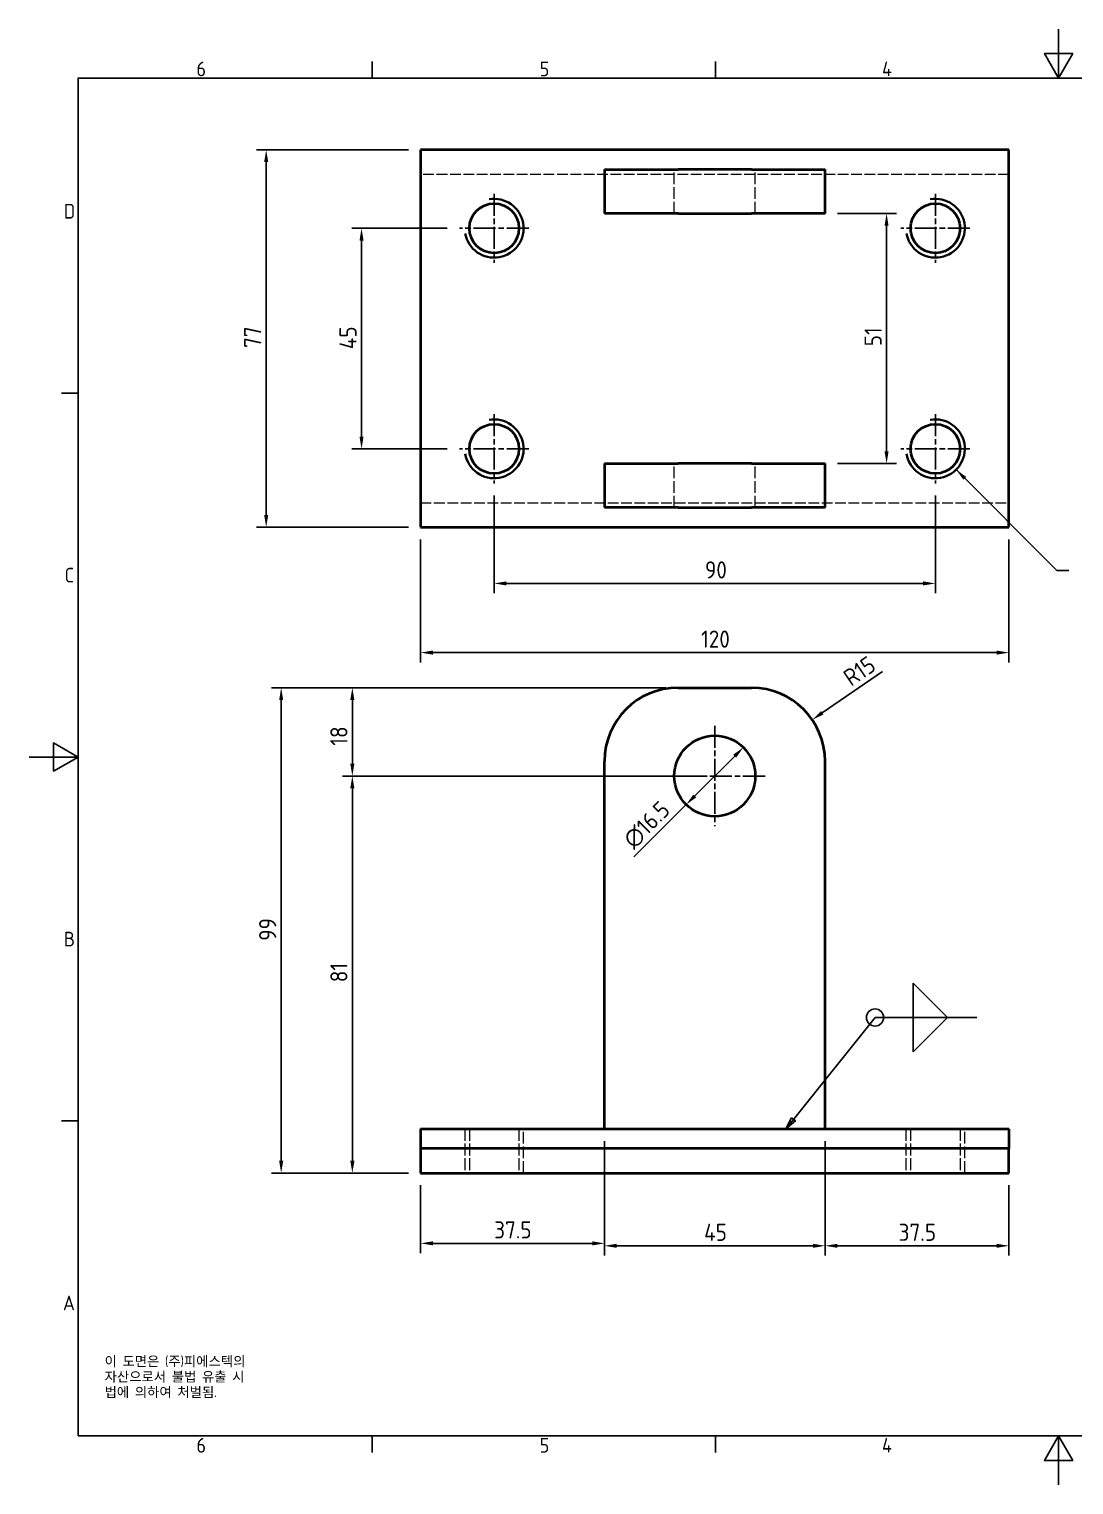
# Model space of a CAD drawing. Header units: millimetres. Extents: x 0 to 420, y 0 to 297.
# Drawn here: x 0 to 213.1, y 0 to 297 of the extents above; entities that cross this region are included whole.
import ezdxf

# ---------------------------------------------------------------- set-up
doc = ezdxf.new("R2010")
doc.units = ezdxf.units.MM
doc.linetypes.add('CHAIN', pattern=[0.3543, 0.2362, -0.0295, 0.0591, -0.0295])
doc.linetypes.add('DASHED', pattern=[0.2067, 0.1654, -0.0413])
doc.layers.get('0').update_dxf_attribs({"color": 3, "lineweight": 25})
for name, color, linetype, lineweight in [('가려진 것(ISO)', 2, 'DASHED', 18), ('가시적인 것(ISO)', 3, 'Continuous', 40), ('가시적인 좁은 것(ISO)', 3, 'Continuous', 35), ('경계(ISO)', 7, 'Continuous', 25), ('기호(ISO)', 5, 'Continuous', 25), ('중심 표식(ISO)', 1, 'Continuous', 25), ('치수(ISO)', 2, 'Continuous', 25)]:
    doc.layers.add(name, color=color, linetype=linetype, lineweight=lineweight)
doc.styles.add('문자 텍스트_M2B', font='isocp.shx')
doc.styles.add('문자 텍스트_PSTEK_POSCO', font='isocp.shx')
doc.styles.add('치수 텍스트_PSTEK_POSCO', font='isocp.shx')
doc.dimstyles.new('치수_PSTEK_POSCO', dxfattribs={"dimtxt": 3.5, "dimasz": 2.5, "dimexe": 2, "dimexo": 2.5, "dimgap": 1, "dimtad": 1, "dimrnd": 1e-08, "dimdsep": 46, "dimtxsty": '치수 텍스트_PSTEK_POSCO', "dimcen": 0.09, "dimdle": 10, "dimclrd": 7, "dimclre": 7, "dimclrt": 2, "dimadec": 1, "dimazin": 2, "dimtfac": 1, "dimtmove": 0, "dimatfit": 3, "dimfxl": 0, "dimtolj": 1, "dimlwd": -1, "dimlwe": -1, "dimarcsym": 0})
doc.dimstyles.new('치수_PSTEK_POSCO$7', dxfattribs={"dimtxt": 3.5, "dimasz": 2.5, "dimexe": 2, "dimexo": 2.5, "dimgap": 1, "dimtad": 1, "dimrnd": 1e-08, "dimdsep": 46, "dimtxsty": '치수 텍스트_PSTEK_POSCO', "dimcen": 0.09, "dimdle": 10, "dimclrd": 7, "dimclre": 7, "dimclrt": 2, "dimadec": 1, "dimazin": 2, "dimtfac": 1, "dimtmove": 0, "dimatfit": 3, "dimfxl": 0, "dimtolj": 1, "dimlwd": -1, "dimlwe": -1, "dimarcsym": 0})

# ---------------------------------------------------------------- blocks, each defined once
blk = doc.blocks.new('경계 Default Border')
at = {"layer": '경계(ISO)'}
for p, q in [((70, 287), (70, 290.4)), ((140, 287), (140, 290.4)), ((10, 222.75), (6.6, 222.75)), ((10, 74.25), (6.6, 74.25)), ((70, 10), (70, 6.6)), ((140, 10), (140, 6.6))]:
    blk.add_line(p, q, dxfattribs=at)
at = {"layer": '경계(ISO)', "flags": 128}
for points in [[(210, 297), (210, 287), (207.11, 292), (212.89, 292), (210, 287)], [(10, 10), (10, 287), (410, 287), (410, 10), (10, 10)], [(0, 148.5), (10, 148.5), (5, 151.39), (5, 145.61), (10, 148.5)], [(210, 0), (210, 10), (207.11, 5), (212.89, 5), (210, 10)]]:
    blk.add_lwpolyline(points, dxfattribs=at)
at = {"layer": '경계(ISO)', "color": 2, "char_height": 3, "attachment_point": 7, "style": '문자 텍스트_M2B'}
for s, insert in [('6', (34.14, 287.37)), ('5', (104.14, 287.37)), ('4', (173.97, 287.4)), ('D', (7.08, 258.35)), ('C', (7.24, 184.1)), ('B', (7.08, 109.85)), ('A', (6.91, 35.62)), ('6', (34.14, 6.57)), ('5', (104.14, 6.57)), ('4', (173.97, 6.6))]:
    blk.add_mtext(s, dxfattribs=dict(at, insert=insert))
blk = doc.blocks.new('*D22')
at = {"layer": 'Defpoints', "color": 0, "transparency": 16777216}
for p in [(65.93, 144.62), (139.86, 144.62), (79.86, 63.62)]:
    blk.add_point(p, dxfattribs=at)
at = {"layer": '치수(ISO)', "color": 7, "transparency": 16777216}
for p, q in [((137.36, 144.62), (63.93, 144.62)), ((65.93, 66.12), (65.93, 142.12)), ((77.36, 63.62), (63.93, 63.62))]:
    blk.add_line(p, q, dxfattribs=at)
for points in [[(65.51, 142.12), (66.35, 142.12), (65.93, 144.62)], [(65.51, 66.12), (66.35, 66.12), (65.93, 63.62)]]:
    blk.add_solid(points, dxfattribs=at)
at = {"layer": '치수(ISO)', "color": 2, "transparency": 16777216, "insert": (63.18, 102.55), "char_height": 3.5, "attachment_point": 4, "rotation": 90, "style": '치수 텍스트_PSTEK_POSCO'}
blk.add_mtext('\\A1;81', dxfattribs=at)
blk = doc.blocks.new('*D23')
at = {"layer": 'Defpoints', "color": 0, "transparency": 16777216}
for p in [(65.93, 162.62), (132.36, 162.62), (129.61, 144.62)]:
    blk.add_point(p, dxfattribs=at)
at = {"layer": '치수(ISO)', "color": 7, "transparency": 16777216}
for p, q in [((129.86, 162.62), (63.93, 162.62)), ((65.93, 147.12), (65.93, 160.12)), ((127.11, 144.62), (63.93, 144.62))]:
    blk.add_line(p, q, dxfattribs=at)
for points in [[(65.51, 160.12), (66.35, 160.12), (65.93, 162.62)], [(65.51, 147.12), (66.35, 147.12), (65.93, 144.62)]]:
    blk.add_solid(points, dxfattribs=at)
at = {"layer": '치수(ISO)', "color": 2, "transparency": 16777216, "insert": (63.18, 150.8), "char_height": 3.5, "attachment_point": 4, "rotation": 90, "style": '치수 텍스트_PSTEK_POSCO'}
blk.add_mtext('\\A1;18', dxfattribs=at)
blk = doc.blocks.new('*D24')
at = {"layer": 'Defpoints', "color": 0, "transparency": 16777216}
for p in [(132.36, 162.62), (51.41, 63.62), (79.86, 63.62)]:
    blk.add_point(p, dxfattribs=at)
at = {"layer": '치수(ISO)', "color": 7, "transparency": 16777216}
for p, q in [((129.86, 162.62), (49.41, 162.62)), ((51.41, 160.12), (51.41, 66.12)), ((77.36, 63.62), (49.41, 63.62))]:
    blk.add_line(p, q, dxfattribs=at)
for points in [[(51, 160.12), (51.83, 160.12), (51.41, 162.62)], [(51, 66.12), (51.83, 66.12), (51.41, 63.62)]]:
    blk.add_solid(points, dxfattribs=at)
at = {"layer": '치수(ISO)', "color": 2, "transparency": 16777216, "insert": (48.66, 111), "char_height": 3.5, "attachment_point": 4, "rotation": 90, "style": '치수 텍스트_PSTEK_POSCO'}
blk.add_mtext('\\A1;99', dxfattribs=at)
blk = doc.blocks.new('*D25')
at = {"layer": 'Defpoints', "color": 0, "transparency": 16777216}
for p in [(117.36, 72.62), (79.86, 63.62), (117.36, 49.28)]:
    blk.add_point(p, dxfattribs=at)
at = {"layer": '치수(ISO)', "color": 7, "transparency": 16777216}
for p, q in [((117.36, 70.12), (117.36, 47.28)), ((79.86, 61.12), (79.86, 47.28)), ((82.36, 49.28), (114.86, 49.28))]:
    blk.add_line(p, q, dxfattribs=at)
for points in [[(82.36, 49.69), (82.36, 48.86), (79.86, 49.28)], [(114.86, 49.69), (114.86, 48.86), (117.36, 49.28)]]:
    blk.add_solid(points, dxfattribs=at)
at = {"layer": '치수(ISO)', "color": 2, "transparency": 16777216, "insert": (94.86, 52.03), "char_height": 3.5, "attachment_point": 4, "style": '치수 텍스트_PSTEK_POSCO'}
blk.add_mtext('\\A1;37.5', dxfattribs=at)
blk = doc.blocks.new('*D26')
at = {"layer": 'Defpoints', "color": 0, "transparency": 16777216}
for p in [(117.36, 72.62), (162.36, 72.62), (162.36, 48.78)]:
    blk.add_point(p, dxfattribs=at)
at = {"layer": '치수(ISO)', "color": 7, "transparency": 16777216}
for p, q in [((117.36, 70.12), (117.36, 46.78)), ((162.36, 70.12), (162.36, 46.78)), ((119.86, 48.78), (159.86, 48.78))]:
    blk.add_line(p, q, dxfattribs=at)
for points in [[(119.86, 49.19), (119.86, 48.36), (117.36, 48.78)], [(159.86, 49.19), (159.86, 48.36), (162.36, 48.78)]]:
    blk.add_solid(points, dxfattribs=at)
at = {"layer": '치수(ISO)', "color": 2, "transparency": 16777216, "insert": (137.68, 51.53), "char_height": 3.5, "attachment_point": 4, "style": '치수 텍스트_PSTEK_POSCO'}
blk.add_mtext('\\A1;45', dxfattribs=at)
blk = doc.blocks.new('*D27')
at = {"layer": 'Defpoints', "color": 0, "transparency": 16777216}
for p in [(162.36, 72.62), (199.86, 63.62), (199.86, 48.78)]:
    blk.add_point(p, dxfattribs=at)
at = {"layer": '치수(ISO)', "color": 7, "transparency": 16777216}
for p, q in [((162.36, 70.12), (162.36, 46.78)), ((199.86, 61.12), (199.86, 46.78)), ((164.86, 48.78), (197.36, 48.78))]:
    blk.add_line(p, q, dxfattribs=at)
for points in [[(164.86, 49.19), (164.86, 48.36), (162.36, 48.78)], [(197.36, 49.19), (197.36, 48.36), (199.86, 48.78)]]:
    blk.add_solid(points, dxfattribs=at)
at = {"layer": '치수(ISO)', "color": 2, "transparency": 16777216, "insert": (177.36, 51.53), "char_height": 3.5, "attachment_point": 4, "style": '치수 텍스트_PSTEK_POSCO'}
blk.add_mtext('\\A1;37.5', dxfattribs=at)
blk = doc.blocks.new('*D28')
at = {"layer": 'Defpoints', "color": 0, "transparency": 16777216}
for p in [(145.69, 150.46), (134.02, 138.79)]:
    blk.add_point(p, dxfattribs=at)
at = {"layer": '치수(ISO)', "color": 7, "transparency": 16777216}
for p, q in [((143.92, 148.69), (135.79, 140.56)), ((134.02, 138.79), (123.37, 128.13))]:
    blk.add_line(p, q, dxfattribs=at)
for points in [[(143.63, 148.98), (144.22, 148.39), (145.69, 150.46)], [(135.5, 140.85), (136.09, 140.26), (134.02, 138.79)]]:
    blk.add_solid(points, dxfattribs=at)
at = {"layer": '치수(ISO)', "color": 2, "transparency": 16777216, "insert": (122.13, 130.79), "char_height": 3.5, "attachment_point": 4, "rotation": 45, "style": '치수 텍스트_PSTEK_POSCO'}
blk.add_mtext('\\A1;∅16.5', dxfattribs=at)
blk = doc.blocks.new('*D29')
at = {"layer": 'Defpoints', "color": 0, "transparency": 16777216}
for p in [(67.8, 256.37), (87.8, 256.37), (87.8, 211.37)]:
    blk.add_point(p, dxfattribs=at)
at = {"layer": '치수(ISO)', "color": 7, "transparency": 16777216}
for p, q in [((85.3, 256.37), (65.8, 256.37)), ((67.8, 213.87), (67.8, 253.87)), ((85.3, 211.37), (65.8, 211.37))]:
    blk.add_line(p, q, dxfattribs=at)
for points in [[(67.39, 253.87), (68.22, 253.87), (67.8, 256.37)], [(67.39, 213.87), (68.22, 213.87), (67.8, 211.37)]]:
    blk.add_solid(points, dxfattribs=at)
at = {"layer": '치수(ISO)', "color": 2, "transparency": 16777216, "insert": (65.05, 231.7), "char_height": 3.5, "attachment_point": 4, "rotation": 90, "style": '치수 텍스트_PSTEK_POSCO'}
blk.add_mtext('\\A1;45', dxfattribs=at)
blk = doc.blocks.new('*D30')
at = {"layer": 'Defpoints', "color": 0, "transparency": 16777216}
for p in [(79.86, 272.37), (48.36, 195.37), (79.86, 195.37)]:
    blk.add_point(p, dxfattribs=at)
at = {"layer": '치수(ISO)', "color": 7, "transparency": 16777216}
for p, q in [((77.36, 272.37), (46.36, 272.37)), ((48.36, 269.87), (48.36, 197.87)), ((77.36, 195.37), (46.36, 195.37))]:
    blk.add_line(p, q, dxfattribs=at)
for points in [[(47.94, 269.87), (48.77, 269.87), (48.36, 272.37)], [(47.94, 197.87), (48.77, 197.87), (48.36, 195.37)]]:
    blk.add_solid(points, dxfattribs=at)
at = {"layer": '치수(ISO)', "color": 2, "transparency": 16777216, "insert": (45.61, 231.95), "char_height": 3.5, "attachment_point": 4, "rotation": 90, "style": '치수 텍스트_PSTEK_POSCO'}
blk.add_mtext('\\A1;77', dxfattribs=at)
blk = doc.blocks.new('*D31')
at = {"layer": 'Defpoints', "color": 0, "transparency": 16777216}
for p in [(162.36, 259.37), (174.9, 259.37), (162.36, 208.37)]:
    blk.add_point(p, dxfattribs=at)
at = {"layer": '치수(ISO)', "color": 7, "transparency": 16777216}
for p, q in [((164.86, 259.37), (176.9, 259.37)), ((174.9, 210.87), (174.9, 256.87)), ((164.86, 208.37), (176.9, 208.37))]:
    blk.add_line(p, q, dxfattribs=at)
for points in [[(174.48, 256.87), (175.31, 256.87), (174.9, 259.37)], [(174.48, 210.87), (175.31, 210.87), (174.9, 208.37)]]:
    blk.add_solid(points, dxfattribs=at)
at = {"layer": '치수(ISO)', "color": 2, "transparency": 16777216, "insert": (172.15, 232.3), "char_height": 3.5, "attachment_point": 4, "rotation": 90, "style": '치수 텍스트_PSTEK_POSCO'}
blk.add_mtext('\\A1;51', dxfattribs=at)
blk = doc.blocks.new('*D32')
at = {"layer": 'Defpoints', "color": 0, "transparency": 16777216}
for p in [(94.86, 204.32), (184.86, 204.32), (184.86, 183.91)]:
    blk.add_point(p, dxfattribs=at)
at = {"layer": '치수(ISO)', "color": 7, "transparency": 16777216}
for p, q in [((94.86, 201.82), (94.86, 181.91)), ((184.86, 201.82), (184.86, 181.91)), ((97.36, 183.91), (182.36, 183.91))]:
    blk.add_line(p, q, dxfattribs=at)
for points in [[(97.36, 184.33), (97.36, 183.5), (94.86, 183.91)], [(182.36, 184.33), (182.36, 183.5), (184.86, 183.91)]]:
    blk.add_solid(points, dxfattribs=at)
at = {"layer": '치수(ISO)', "color": 2, "transparency": 16777216, "insert": (137.86, 186.66), "char_height": 3.5, "attachment_point": 4, "style": '치수 텍스트_PSTEK_POSCO'}
blk.add_mtext('\\A1;90', dxfattribs=at)
blk = doc.blocks.new('*D33')
at = {"layer": 'Defpoints', "color": 0, "transparency": 16777216}
for p in [(79.86, 195.37), (199.86, 195.37), (199.86, 169.8)]:
    blk.add_point(p, dxfattribs=at)
at = {"layer": '치수(ISO)', "color": 7, "transparency": 16777216}
for p, q in [((79.86, 192.87), (79.86, 167.8)), ((199.86, 192.87), (199.86, 167.8)), ((82.36, 169.8), (197.36, 169.8))]:
    blk.add_line(p, q, dxfattribs=at)
for points in [[(82.36, 170.22), (82.36, 169.38), (79.86, 169.8)], [(197.36, 170.22), (197.36, 169.38), (199.86, 169.8)]]:
    blk.add_solid(points, dxfattribs=at)
at = {"layer": '치수(ISO)', "color": 2, "transparency": 16777216, "insert": (137.06, 172.55), "char_height": 3.5, "attachment_point": 4, "style": '치수 텍스트_PSTEK_POSCO'}
blk.add_mtext('\\A1;120', dxfattribs=at)
blk = doc.blocks.new('*D34')
at = {"layer": 'Defpoints', "color": 0, "transparency": 16777216}
for p in [(159.73, 156.1), (147.36, 147.62)]:
    blk.add_point(p, dxfattribs=at)
at = {"layer": '치수(ISO)', "color": 7, "transparency": 16777216}
blk.add_line((174.1, 165.95), (161.79, 157.51), dxfattribs=at)
blk.add_solid([(161.56, 157.86), (162.03, 157.17), (159.73, 156.1)], dxfattribs=at)
at = {"layer": '치수(ISO)', "color": 2, "transparency": 16777216, "insert": (166.7, 164.21), "char_height": 3.5, "attachment_point": 4, "rotation": 34.4155, "style": '치수 텍스트_PSTEK_POSCO'}
blk.add_mtext('\\A1;R15', dxfattribs=at)
blk = doc.blocks.new('용접 기호 식별자1')
at = {"layer": '기호(ISO)'}
for p, q in [((187.3, 95.36), (180.3, 102.36)), ((180.3, 102.36), (180.3, 95.36)), ((180.3, 95.36), (187.3, 95.36)), ((180.3, 95.36), (187.3, 95.36)), ((187.3, 95.36), (180.3, 88.36)), ((180.3, 88.36), (180.3, 95.36))]:
    blk.add_line(p, q, dxfattribs=at)
at = {"layer": '기호(ISO)', "color": 7}
for p, q in [((155.9, 74.57), (172.55, 95.36)), ((172.55, 95.36), (193.3, 95.36)), ((155.51, 74.89), (154.34, 72.62)), ((155.9, 74.57), (154.34, 72.62)), ((154.34, 72.62), (156.29, 74.26)), ((156.29, 74.26), (155.51, 74.89))]:
    blk.add_line(p, q, dxfattribs=at)
at = {"layer": '기호(ISO)', "color": 7, "flags": 128}
blk.add_lwpolyline([(155.51, 74.89), (154.34, 72.62), (156.29, 74.26), (155.51, 74.89)], dxfattribs=at)
at = {"layer": '기호(ISO)'}
blk.add_circle((172.55, 95.36), 1.75, dxfattribs=at)
at = {"layer": '기호(ISO)', "color": 7}
blk.add_solid([(155.51, 74.89), (154.34, 72.62), (156.29, 74.26), (155.51, 74.89)], dxfattribs=at)

msp = doc.modelspace()

# ---------------------------------------------------------------- linework, layer by layer
at = {"layer": '가려진 것(ISO)', "ltscale": 13.194353}
for p, q in [((199.857, 267.372), (79.857, 267.372)), ((79.857, 200.372), (199.857, 200.372))]:
    msp.add_line(p, q, dxfattribs=at)
at = {"layer": '가려진 것(ISO)', "ltscale": 14.513788}
for p, q in [((131.607, 259.372), (131.607, 268.372)), ((148.107, 259.372), (148.107, 268.372)), ((131.607, 199.372), (131.607, 208.372)), ((148.107, 199.372), (148.107, 208.372)), ((88.857, 72.623), (88.857, 63.623)), ((89.804, 72.623), (89.804, 63.623)), ((99.91, 72.623), (99.91, 63.623)), ((100.857, 63.623), (100.857, 72.623)), ((178.857, 72.623), (178.857, 63.623)), ((179.804, 72.623), (179.804, 63.623)), ((189.91, 72.623), (189.91, 63.623)), ((190.857, 63.623), (190.857, 72.623))]:
    msp.add_line(p, q, dxfattribs=at)
at = {"layer": '가시적인 것(ISO)'}
for p, q in [((79.857, 272.372), (79.857, 195.372)), ((199.857, 272.372), (79.857, 272.372)), ((199.857, 195.372), (199.857, 272.372)), ((117.357, 268.372), (132.357, 268.372)), ((117.357, 268.372), (117.357, 259.372)), ((147.357, 268.372), (132.357, 268.372)), ((147.357, 268.372), (162.357, 268.372)), ((162.357, 259.372), (162.357, 268.372)), ((132.357, 259.372), (117.357, 259.372)), ((132.357, 259.372), (147.357, 259.372)), ((162.357, 259.372), (147.357, 259.372)), ((117.357, 208.372), (132.357, 208.372)), ((117.357, 208.372), (117.357, 199.372)), ((147.357, 208.372), (132.357, 208.372)), ((147.357, 208.372), (162.357, 208.372)), ((162.357, 199.372), (162.357, 208.372)), ((132.357, 199.372), (117.357, 199.372)), ((132.357, 199.372), (147.357, 199.372)), ((162.357, 199.372), (147.357, 199.372)), ((79.857, 195.372), (199.857, 195.372)), ((132.357, 162.623), (147.357, 162.623)), ((117.357, 72.623), (117.357, 147.623)), ((162.357, 72.623), (162.357, 147.623)), ((79.857, 72.623), (79.857, 68.623)), ((79.857, 72.623), (199.857, 72.623)), ((199.857, 72.623), (199.857, 68.623)), ((79.857, 68.623), (79.857, 63.623)), ((199.857, 68.623), (79.857, 68.623)), ((199.857, 63.623), (199.857, 68.623)), ((79.857, 63.623), (199.857, 63.623))]:
    msp.add_line(p, q, dxfattribs=at)
for centre, radius in [((94.857, 256.372), 5.053), ((184.857, 256.372), 5.053), ((94.857, 211.372), 5.053), ((184.857, 211.372), 5.053), ((139.857, 144.623), 8.25)]:
    msp.add_circle(centre, radius, dxfattribs=at)
for centre, start, end in [((132.357, 147.623), 90, 180), ((147.357, 147.623), 0, 90)]:
    msp.add_arc(centre, 15, start, end, dxfattribs=at)
at = {"layer": '가시적인 좁은 것(ISO)'}
for centre in [(94.857, 256.372), (184.857, 256.372), (94.857, 211.372), (184.857, 211.372)]:
    msp.add_arc(centre, 6, 190, 100, dxfattribs=at)
at = {"layer": '중심 표식(ISO)', "linetype": 'CHAIN', "ltscale": 19.051651}
for p, q in [((94.857, 263.425), (94.857, 249.319)), ((184.857, 263.425), (184.857, 249.319)), ((101.91, 256.372), (87.804, 256.372)), ((191.91, 256.372), (177.804, 256.372)), ((94.857, 218.425), (94.857, 204.319)), ((184.857, 218.425), (184.857, 204.319)), ((101.91, 211.372), (87.804, 211.372)), ((191.91, 211.372), (177.804, 211.372)), ((139.857, 154.873), (139.857, 134.373)), ((150.107, 144.623), (129.607, 144.623))]:
    msp.add_line(p, q, dxfattribs=at)

# ---------------------------------------------------------------- block references
msp.add_blockref('경계 Default Border', (0, 0))
at = {"layer": '기호(ISO)'}
msp.add_blockref('용접 기호 식별자1', (0, 0), dxfattribs=at)

# ---------------------------------------------------------------- texts
at = {"layer": '기호(ISO)', "color": 7, "insert": (15.395, 26.228), "char_height": 2, "width": 51.24014, "attachment_point": 1, "line_spacing_factor": 0.944221, "style": '문자 텍스트_PSTEK_POSCO'}
msp.add_mtext('{이 도면은 (주)피에스텍의\\P자산으로서 불법 유출 시 \\P법에 의하여 처벌됨.}', dxfattribs=at)

# ---------------------------------------------------------------- dimensions: what is measured, and where the dimension line sits
at = {"layer": '치수(ISO)', "color": 7}
for base, p1, p2, angle, picture, middle in [((48.357, 195.372), (79.857, 272.372), (79.857, 195.372), 90, '*D30', (48.357, 233.872)), ((174.897, 259.372), (162.357, 208.372), (162.357, 259.372), 90, '*D31', (174.897, 233.872)), ((67.804, 256.372), (87.804, 211.372), (87.804, 256.372), 90, '*D29', (67.804, 233.872)), ((184.857, 183.913), (94.857, 204.319), (184.857, 204.319), 180, '*D32', (139.857, 183.913)), ((199.857, 169.799), (79.857, 195.372), (199.857, 195.372), 180, '*D33', (139.857, 169.799)), ((51.413, 63.623), (132.357, 162.623), (79.857, 63.623), 90, '*D24', (51.413, 113.123)), ((65.931, 162.623), (129.607, 144.623), (132.357, 162.623), 90, '*D23', (65.931, 152.373)), ((65.931, 144.623), (79.857, 63.623), (139.857, 144.623), 90, '*D22', (65.931, 104.123)), ((117.357, 49.277), (79.857, 63.623), (117.357, 72.623), 180, '*D25', (98.607, 49.277)), ((199.857, 48.777), (162.357, 72.623), (199.857, 63.623), 180, '*D27', (181.107, 48.777))]:
    dim = msp.add_linear_dim(base=base, p1=p1, p2=p2, angle=angle, dimstyle='치수_PSTEK_POSCO', override={"dimdec": 2, "dimtp": 0, "dimtm": 0, "dimtdec": 2, "dimtofl": 0, "dimatfit": 1}, dxfattribs=at)
    dim.commit()
    dim.dimension.update_dxf_attribs({"geometry": picture, "text_midpoint": middle, "dimtype": 160})
dim = msp.add_radius_dim(center=(147.357, 147.623), mpoint=(159.731, 156.101), dimstyle='치수_PSTEK_POSCO', override={"dimdec": 2, "dimcen": 0, "dimtp": 0, "dimtm": 0, "dimtdec": 2, "dimtofl": 0}, dxfattribs=at)
dim.commit()
dim.dimension.update_dxf_attribs({"geometry": '*D34', "text_midpoint": (170.766, 163.661), "dimtype": 164})
dim = msp.add_diameter_dim_2p(p1=(145.69, 150.457), p2=(134.023, 138.79), dimstyle='치수_PSTEK_POSCO', override={"dimdec": 2, "dimlfac": 1, "dimtp": 0, "dimtm": 0, "dimtdec": 2, "dimatfit": 2}, dxfattribs=at)
dim.commit()
dim.dimension.update_dxf_attribs({"geometry": '*D28', "text_midpoint": (127.591, 132.358), "dimtype": 163})
dim = msp.add_linear_dim(base=(162.357, 48.777), p1=(117.357, 72.623), p2=(162.357, 72.623), dimstyle='치수_PSTEK_POSCO', override={"dimdec": 2, "dimtp": 0, "dimtm": 0, "dimtdec": 2, "dimtofl": 0, "dimatfit": 1}, dxfattribs=at)
dim.commit()
dim.dimension.update_dxf_attribs({"geometry": '*D26', "text_midpoint": (139.857, 48.777), "dimtype": 160})

# ---------------------------------------------------------------- leaders
at = {"layer": '기호(ISO)', "color": 7, "annotation_type": 0, "has_hookline": 1, "hookline_direction": 0, "text_width": 21.845}
msp.add_leader([(189.099, 207.13), (209.599, 186.542), (212.099, 186.542)], dimstyle='치수_PSTEK_POSCO$7', override={"dimtad": 0}, dxfattribs=at)

doc.saveas('drawing.dxf')
